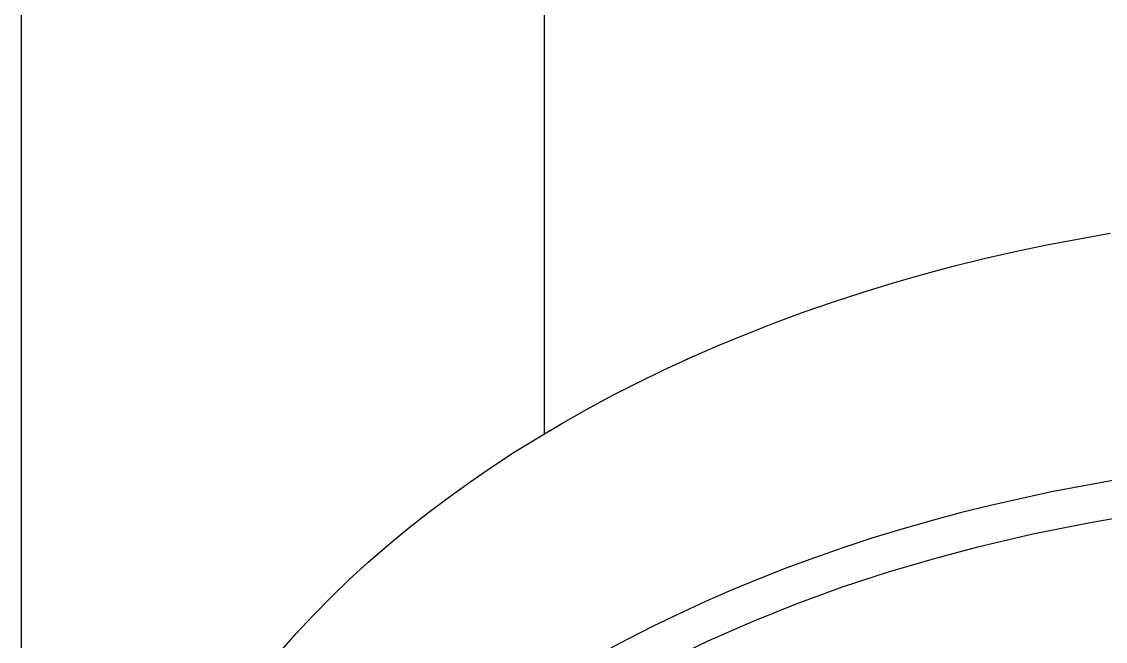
# Model space of a CAD drawing. Header units: millimetres. Extents: x -10942 to 92711, y -16583 to 30009.
# Drawn here: x -5063.2 to -5011.4, y 5151.3 to 5181 of the extents above; entities that cross this region are included whole.
import ezdxf

# ---------------------------------------------------------------- set-up
doc = ezdxf.new("R2010")
doc.units = ezdxf.units.MM
doc.header["$LTSCALE"] = 1000
doc.header["$MEASUREMENT"] = 0
doc.layers.add('Default', color=7, linetype='Continuous', true_color=0x000000)

# ---------------------------------------------------------------- blocks, each defined once
blk = doc.blocks.new('Raindance S Showerpipe 300 1jet+thermostat 27114000 front')
at = {"layer": 'Default', "color": 7, "true_color": 0xffffff}
for p, q in [((328.281, 1196.165), (328.281, 1501.598)), ((353.281, 1501.598), (353.281, 1358.257)), ((377.341, 1367.307), (380.376, 1367.866)), ((375.836, 1366.989), (377.341, 1367.307)), ((372.861, 1366.278), (374.342, 1366.646)), ((374.342, 1366.646), (375.836, 1366.989)), ((371.394, 1365.886), (372.861, 1366.278)), ((369.941, 1365.469), (371.394, 1365.886)), ((368.505, 1365.028), (369.941, 1365.469)), ((365.686, 1364.077), (367.086, 1364.564)), ((367.086, 1364.564), (368.505, 1365.028)), ((364.307, 1363.567), (365.686, 1364.077)), ((362.949, 1363.036), (364.307, 1363.567)), ((361.613, 1362.483), (362.949, 1363.036)), ((360.302, 1361.91), (361.613, 1362.483)), ((359.655, 1361.616), (360.456, 1361.988)), ((359.014, 1361.316), (360.302, 1361.91)), ((357.753, 1360.703), (359.014, 1361.316)), ((356.518, 1360.072), (357.753, 1360.703)), ((355.31, 1359.423), (356.518, 1360.072)), ((354.131, 1358.757), (355.31, 1359.423)), ((352.98, 1358.075), (354.131, 1358.757)), ((351.859, 1357.377), (352.98, 1358.075)), ((350.769, 1356.664), (351.859, 1357.377)), ((349.726, 1355.95), (350.769, 1356.664)), ((348.704, 1355.216), (349.726, 1355.95)), ((380.511, 1356.025), (377.568, 1355.479)), ((347.704, 1354.463), (348.704, 1355.216)), ((377.568, 1355.479), (374.645, 1354.833)), ((374.645, 1354.833), (373.193, 1354.472)), ((346.727, 1353.691), (347.704, 1354.463)), ((373.193, 1354.472), (371.748, 1354.084)), ((379.334, 1354.006), (382, 1354.461)), ((345.774, 1352.901), (346.727, 1353.691)), ((370.354, 1353.684), (368.968, 1353.259)), ((371.748, 1354.084), (370.354, 1353.684)), ((376.683, 1353.471), (379.334, 1354.006)), ((368.968, 1353.259), (367.59, 1352.808)), ((374.049, 1352.854), (376.683, 1353.471)), ((344.847, 1352.094), (345.774, 1352.901)), ((367.59, 1352.808), (366.22, 1352.331)), ((371.976, 1352.3), (374.049, 1352.854)), ((343.947, 1351.269), (344.847, 1352.094)), ((366.22, 1352.331), (364.897, 1351.842)), ((369.76, 1351.652), (371.976, 1352.3)), ((364.897, 1351.842), (363.582, 1351.327)), ((367.566, 1350.931), (369.76, 1351.652)), ((343.074, 1350.428), (343.947, 1351.269)), ((363.582, 1351.327), (362.278, 1350.788)), ((362.278, 1350.788), (360.985, 1350.223)), ((365.397, 1350.139), (367.566, 1350.931)), ((342.229, 1349.571), (343.074, 1350.428)), ((360.985, 1350.223), (359.742, 1349.651)), ((363.254, 1349.278), (365.397, 1350.139)), ((341.414, 1348.699), (342.229, 1349.571)), ((359.742, 1349.651), (358.51, 1349.054)), ((358.51, 1349.054), (357.29, 1348.433)), ((361.141, 1348.347), (363.254, 1349.278)), ((340.629, 1347.812), (341.414, 1348.699)), ((357.29, 1348.433), (356.084, 1347.786)), ((359.06, 1347.347), (361.141, 1348.347))]:
    blk.add_line(p, q, dxfattribs=at)

msp = doc.modelspace()

# ---------------------------------------------------------------- block references
at = {"layer": 'Default'}
msp.add_blockref('Raindance S Showerpipe 300 1jet+thermostat 27114000 front', (-5391.504, 3802.992), dxfattribs=at)

doc.saveas('drawing.dxf')
